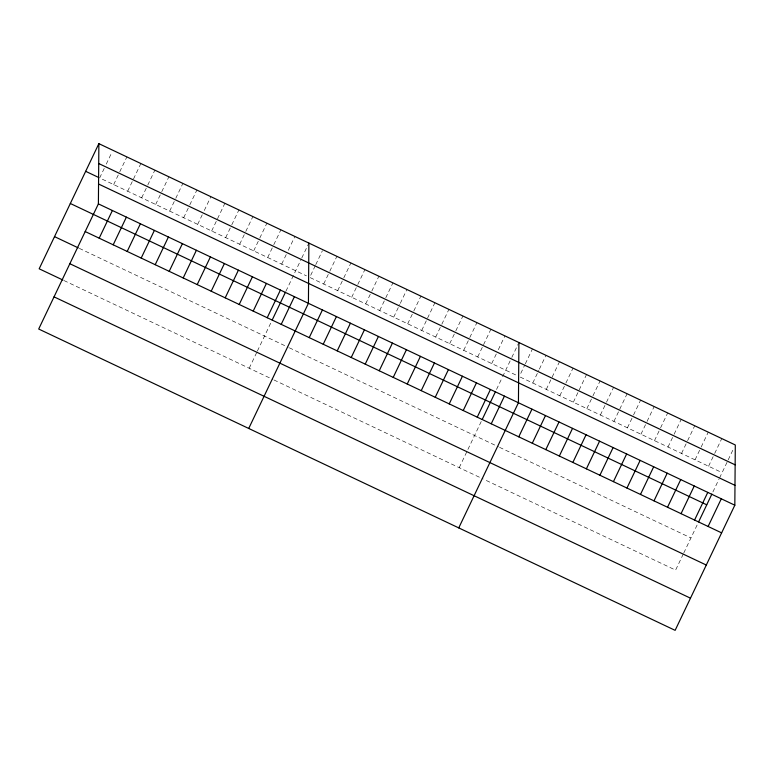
<?xml version="1.0" encoding="UTF-8"?>
<svg xmlns="http://www.w3.org/2000/svg" width="774" height="774" viewBox="0 0 774 774"><rect width="100%" height="100%" fill="white"/><g stroke="black" fill="none" stroke-linecap="round" stroke-linejoin="round"><path stroke-width="0.58" stroke-dasharray="3.87 2.9" d="M104.238 168.374L99.672 177.952L306.465 275.863M106.27 164.117L111.853 152.41M113.672 184.58L119.254 172.873M119.757 171.809L126.868 156.909M127.671 191.207L140.868 163.537M141.671 197.844L147.254 186.137M147.766 185.073L154.868 170.174M155.671 204.471L161.263 192.765M161.766 191.7L168.877 176.801M169.68 211.099L175.263 199.392M175.766 198.328L182.877 183.428M183.68 217.726L189.262 206.019M189.765 204.955L196.877 190.056M197.68 224.354L202.246 214.775M204.278 210.518L210.876 196.683M211.679 230.981L224.876 203.31M225.679 237.618L231.271 225.911M231.774 224.847L238.885 209.948M239.688 244.245L245.271 232.539M245.774 231.474L252.885 216.575M253.688 250.873L259.271 239.166M259.774 238.102L266.885 223.202M267.688 257.5L273.27 245.793M273.783 244.729L280.885 229.83M281.688 264.127L286.254 254.549M288.286 250.292L294.884 236.457M249.199 368.24L256.871 352.151M257.384 351.077L271.722 321.007M285.974 291.13L301.27 259.048M301.783 257.984L308.884 243.094M315.279 265.685L309.697 277.392L517.158 375.613M315.782 264.621L322.381 250.786M323.696 284.019L329.279 272.313M329.782 271.248L336.893 256.349M337.696 290.647L343.279 278.94M343.791 277.876L350.893 262.976M351.696 297.274L357.278 285.567M357.791 284.503L364.893 269.604M365.696 303.901L371.278 292.195M371.791 291.13L378.892 276.231M379.695 310.538L385.288 298.832M385.791 297.767L392.902 282.868M393.705 317.166L399.79 304.395M400.303 303.331L406.901 289.495M407.704 323.793L413.287 312.086M413.79 311.022L420.901 296.123M421.704 330.421L434.901 302.75M435.704 337.048L441.286 325.341M441.799 324.277L448.901 309.377M449.704 343.675L455.296 331.969M455.799 330.904L462.91 316.005M463.713 350.312L469.296 338.606M469.799 337.541L476.91 322.642M477.713 356.94L490.909 329.269M491.713 363.567L496.279 353.989M498.311 349.732L504.909 335.897M459.224 467.67L467.399 450.516M467.912 449.442L481.747 420.437M496.511 389.496L502.132 377.702M502.645 376.628L511.295 358.488M511.808 357.424L518.406 343.588M520.757 373.407L524.82 364.893M525.333 363.828L532.435 348.929M532.764 383.004L538.859 370.233M539.362 369.169L545.96 355.334M546.289 389.399L559.486 361.729M559.815 395.804L565.397 384.098M565.9 383.033L573.012 368.134M573.331 402.209L586.537 374.539M586.856 408.614L592.439 396.907M592.952 395.843L600.053 380.943M600.382 415.019L605.965 403.312M606.477 402.248L613.579 387.348M613.908 421.424L627.104 393.753M627.433 427.819L633.016 416.112M633.519 415.048L640.63 400.148M640.959 434.224L646.542 422.517M647.045 421.453L654.156 406.553M654.485 440.629L660.067 428.922M660.57 427.858L667.681 412.958M668.001 447.033L673.593 435.327M674.096 434.262L681.207 419.363M681.526 453.438L687.109 441.731M687.622 440.667L694.723 425.768M695.052 459.833L700.634 448.127M701.147 447.062L708.249 432.163M708.578 466.238L714.16 454.532M714.673 453.467L721.774 438.568M683.278 554.039L675.605 570.119L484.185 479.493M683.79 552.965L697.655 523.892M712.893 491.945L719.036 479.077M719.549 478.003L727.686 460.936M728.189 459.872L733.268 449.23M520.283 377.093L722.103 472.643M79.287 248.357L288.238 347.284M289.312 347.797L498.495 446.83M499.53 447.324L690.95 537.949M63.942 280.527L272.893 379.454M273.967 379.966L483.15 479"/><path stroke-width="1.16" d="M98.395 203.881L98.869 143.654L735.3 444.973L734.826 505.199L675.131 630.346L38.7 329.027L98.395 203.881L734.826 505.199M308.884 243.094L308.42 303.311L248.725 428.457M518.909 342.524L518.435 402.751L458.75 527.897M98.869 143.654L39.174 268.801L62.868 280.014M99.198 238.179L112.394 210.509M113.198 244.807L126.394 217.136M127.197 251.434L140.394 223.763M141.197 258.071L154.394 230.4M155.206 264.698L168.403 237.028M169.206 271.326L182.403 243.655M183.206 277.953L196.403 250.283M197.206 284.58L210.402 256.91M211.205 291.208L224.402 263.537M225.205 297.845L238.411 270.174M239.214 304.472L252.411 276.802M253.214 311.1L266.411 283.429M267.214 317.727L280.411 290.057M272.206 320.001L285.461 292.204M281.214 324.354L294.41 296.684M309.223 337.619L322.419 309.948M323.222 344.246L336.419 316.576M337.222 350.874L350.419 323.203M351.222 357.501L364.419 329.83M365.222 364.128L378.418 336.458M379.231 370.756L392.428 343.085M393.231 377.393L406.427 349.722M407.23 384.02L420.427 356.35M421.23 390.647L434.427 362.977M435.23 397.275L448.427 369.604M449.23 403.902L462.436 376.232M463.239 410.53L476.436 382.869M477.239 417.167L490.435 389.496M482.231 419.431L495.486 391.644M491.238 423.794L504.435 396.124M518.764 436.826L531.961 409.156M532.289 443.231L545.486 415.561M545.815 449.626L559.012 421.956M559.341 456.031L572.537 428.361M572.866 462.436L586.063 434.765M586.382 468.841L599.579 441.17M599.908 475.246L613.105 447.575M613.434 481.641L626.63 453.98M626.959 488.046L640.156 460.375M640.485 494.451L653.682 466.78M654.011 500.855L667.207 473.185M667.527 507.26L680.733 479.59M681.052 513.665L694.249 485.995M694.578 520.06L707.775 492.39M698.612 521.879L711.877 494.093M708.104 526.465L721.3 498.795M98.704 163.527L735.145 464.845M85.672 171.325L98.588 177.44M98.55 184.009L734.981 485.327M70.328 203.494L706.759 504.812M85.198 231.552L721.629 532.87M54.519 236.631L78.213 247.854M69.854 263.721L706.285 565.039M54.045 296.858L690.476 598.176"/></g></svg>
